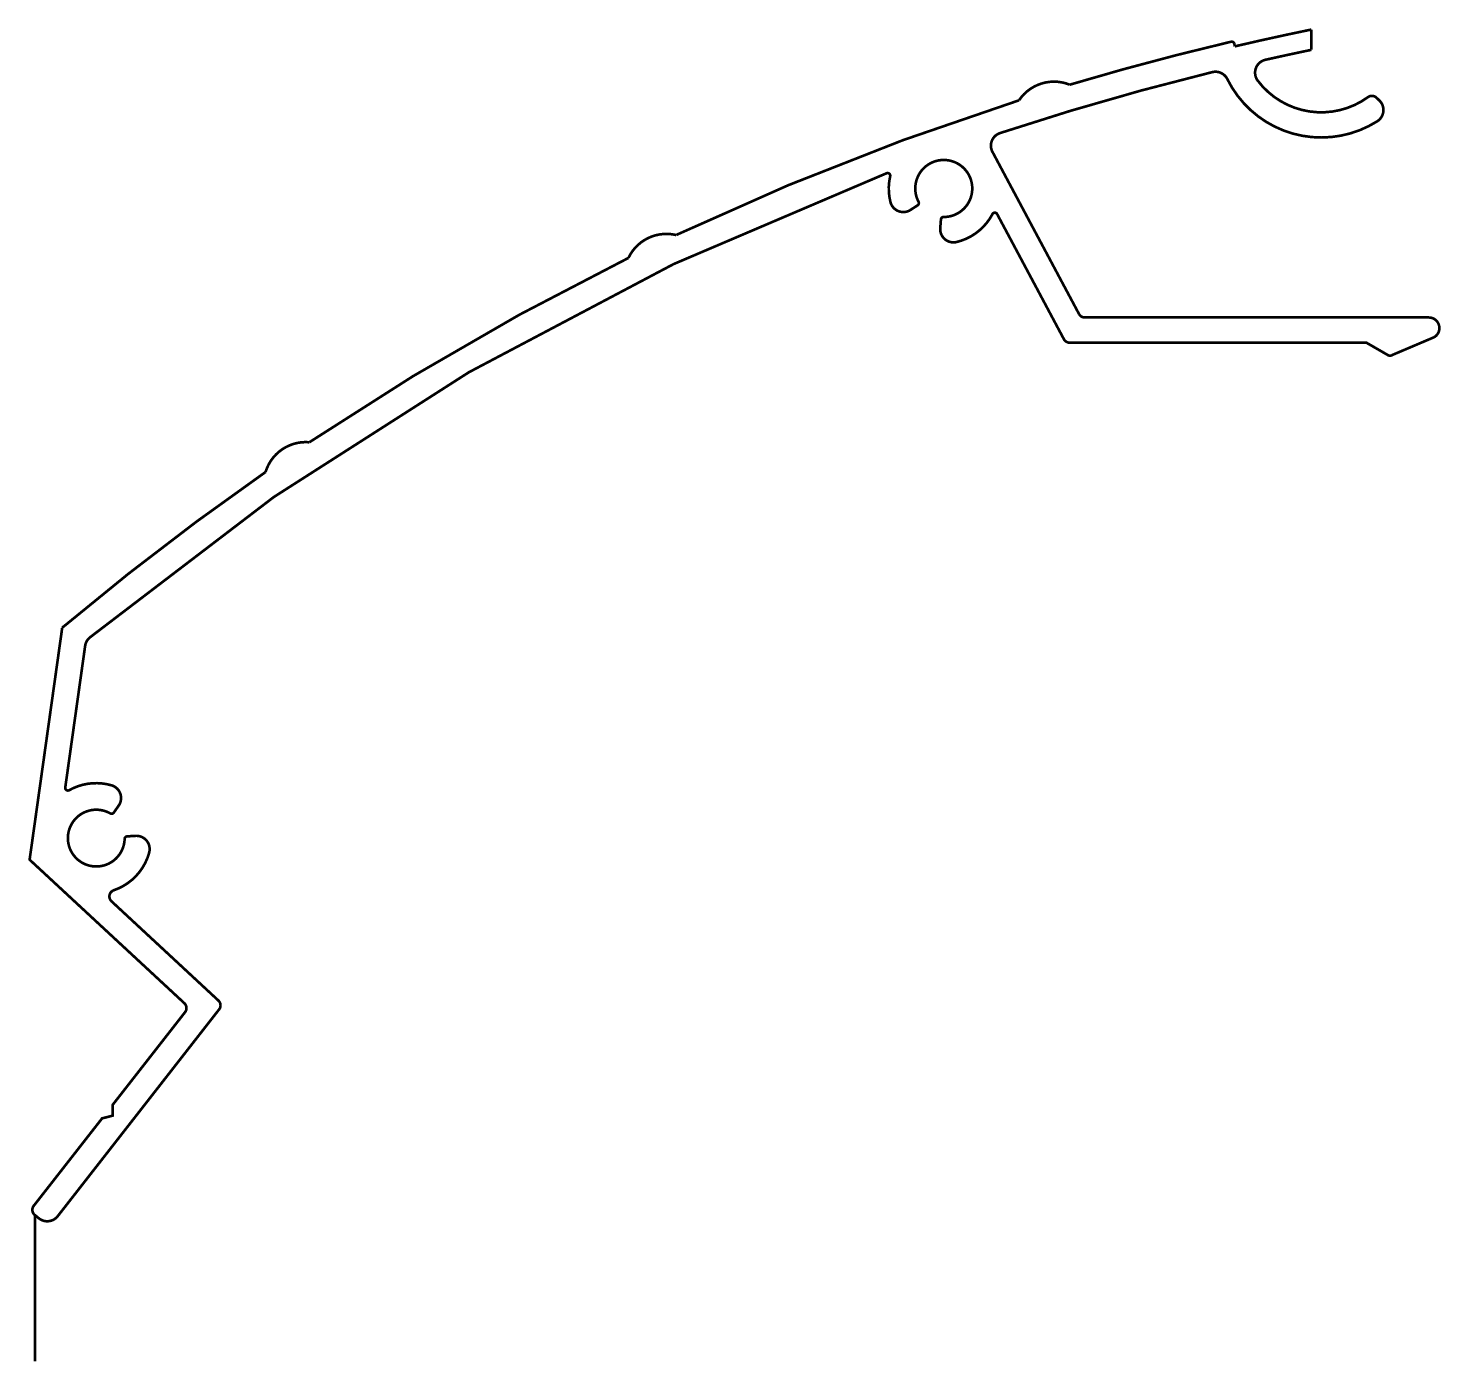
# Model space of a CAD drawing. Extents: x 65 to 171, y 72 to 173.
import ezdxf

# ---------------------------------------------------------------- set-up
doc = ezdxf.new("R2010")
doc.units = 0
doc.layers.get('0').update_dxf_attribs({"linetype": 'CONTINUOUS'})

msp = doc.modelspace()

# ---------------------------------------------------------------- linework, layer by layer
at = {"const_width": 0.2}
msp.add_lwpolyline([(65.13, 83.53), (65.44, 83.28, 0.414214), (66.85, 83.45), (79.03, 99.05, 0.389669), (78.97, 99.72), (70.91, 107.2, -0.567832), (71.09, 108.04, 0.248858), (73.75, 110.87, 0.512328), (72.73, 112.14), (72.09, 112.1, 0.389471), (71.9, 111.91, -3.612851), (70.82, 113.83, 0.389471), (71.08, 113.89), (71.45, 114.42, 0.512328), (70.91, 115.95, 0.201471), (67.71, 115.58, -0.621254), (67.42, 115.79), (68.92, 126.47, -0.186565), (69.27, 127.1, -0.083108), (129.39, 162.12, -0.598223), (129.66, 161.89, 0.118793), (129.68, 159.95, 0.512328), (131.19, 159.35), (131.73, 159.7, 0.389471), (131.8, 159.97, -3.612851), (133.69, 158.82, 0.389471), (133.49, 158.64), (133.44, 158, 0.512328), (134.66, 156.93, 0.216663), (137.38, 159.04, -0.602039), (137.73, 159.04), (142.77, 149.6, 0.276128), (143.21, 149.34), (165.59, 149.34), (167.22, 148.4, 0.267957), (167.52, 148.4), (170.7, 149.75, 0.767321), (170.3, 151.24), (144.35, 151.24, -0.276128), (143.91, 151.5), (137.38, 163.73, -0.465431), (137.95, 165.15, -0.019777), (153.97, 169.75, -0.351335), (155.1, 169.22, 0.445422), (166.41, 166.04, 0.483), (166.58, 167.6), (166.36, 167.81, 0.366723), (165.71, 167.86, -0.409271), (157.39, 169.11, -0.545781), (157.98, 170.68, -0.00348), (161.44, 171.43), (161.44, 172.96, 0.006965), (155.66, 171.69), (155.63, 171.88, 0.427956), (155.38, 172.04, 0.014818), (143.21, 168.8, 0.354703), (139.38, 167.62, 0.032709), (113.51, 157.46, 0.354703), (109.91, 155.73, 0.032709), (85.84, 141.83, 0.354703), (82.53, 139.58, 0.022723), (67.19, 127.84), (64.73, 110.34), (76.4, 99.52, -0.389669), (76.46, 98.84), (70.99, 91.84), (70.99, 91.03), (70.2, 90.83), (65.04, 84.23, 0.414214), (65.13, 83.53), (65.13, 72.49)], format="xyb", dxfattribs=at)

doc.saveas('drawing.dxf')
